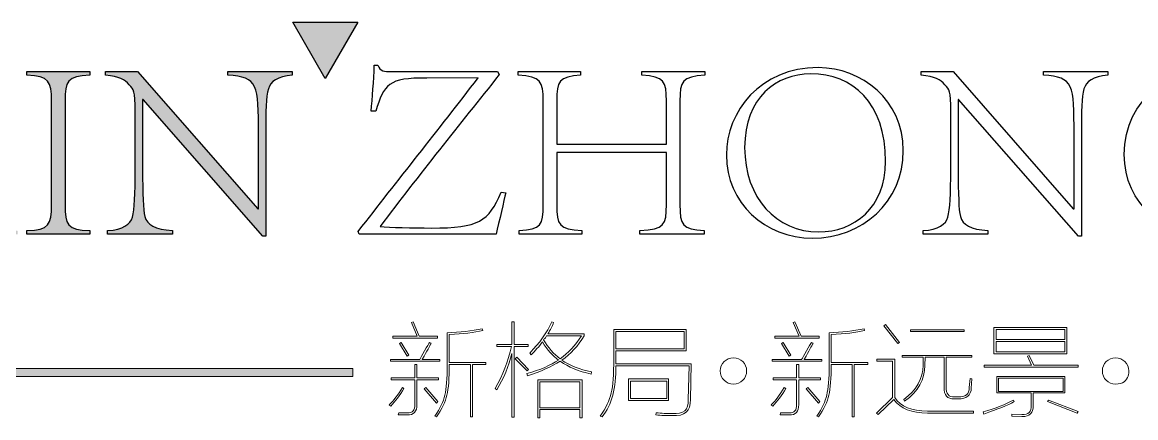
# Model space of a CAD drawing. Extents: x -191212 to 1245715665, y -234495 to 250873.
# Drawn here: x 208581 to 210097, y 150714 to 151253 of the extents above; entities that cross this region are included whole.
import ezdxf

# ---------------------------------------------------------------- set-up
doc = ezdxf.new("R2010")
doc.units = 0
doc.header["$LTSCALE"] = 500
doc.layers.get('0').update_dxf_attribs({"linetype": 'CONTINUOUS'})

# ---------------------------------------------------------------- blocks, each defined once
blk = doc.blocks.new('vdab')
for points in [[(575790.4, -398826.3), (575702, -398979.7), (575613.4, -398826.3)], [(574192.6, -399769.4), (575777.4, -399769.4), (575777.4, -399790.9), (574192.6, -399790.9)]]:
    blk.add_hatch(color=256).paths.add_polyline_path(points)
h = blk.add_hatch(color=256)
edge = h.paths.add_edge_path()
edge.add_spline(control_points=[(575109.6, -399403.6), (575109.6, -399403.6), (575109.6, -399393.7), (575109.6, -399393.7)], knot_values=[25, 25, 25, 25, 26, 26, 26, 26], degree=3, periodic=0)
edge.add_spline(control_points=[(575109.6, -399393.7), (575151.4, -399390.9), (575171.2, -399376.7), (575176.9, -399356.9)], knot_values=[0, 0, 0, 0, 1, 1, 1, 1], degree=3, periodic=0)
edge.add_spline(control_points=[(575176.9, -399356.9), (575182.5, -399335.7), (575184.7, -399296.7), (575184.7, -399225.3)], knot_values=[1, 1, 1, 1, 2, 2, 2, 2], degree=3, periodic=0)
edge.add_spline(control_points=[(575184.7, -399225.3), (575184.7, -399225.3), (575184.7, -399071.6), (575184.7, -399071.6)], knot_values=[2, 2, 2, 2, 3, 3, 3, 3], degree=3, periodic=0)
edge.add_spline(control_points=[(575184.7, -399071.6), (575184.7, -399008.6), (575181.1, -399012.2), (575168.4, -398996.6)], knot_values=[3, 3, 3, 3, 4, 4, 4, 4], degree=3, periodic=0)
edge.add_spline(control_points=[(575168.4, -398996.6), (575156.4, -398982.4), (575141.5, -398974.7), (575104, -398970.4)], knot_values=[4, 4, 4, 4, 5, 5, 5, 5], degree=3, periodic=0)
edge.add_spline(control_points=[(575104, -398970.4), (575104, -398970.4), (575104, -398960.5), (575104, -398960.5)], knot_values=[5, 5, 5, 5, 6, 6, 6, 6], degree=3, periodic=0)
edge.add_spline(control_points=[(575104, -398960.5), (575104, -398960.5), (575191, -398960.5), (575191, -398960.5)], knot_values=[6, 6, 6, 6, 7, 7, 7, 7], degree=3, periodic=0)
edge.add_spline(control_points=[(575191, -398960.5), (575191, -398960.5), (575518.1, -399334.3), (575518.1, -399334.3)], knot_values=[7, 7, 7, 7, 8, 8, 8, 8], degree=3, periodic=0)
edge.add_spline(control_points=[(575518.1, -399334.3), (575518.1, -399334.3), (575520.2, -399334.3), (575520.2, -399334.3)], knot_values=[8, 8, 8, 8, 9, 9, 9, 9], degree=3, periodic=0)
edge.add_spline(control_points=[(575520.2, -399334.3), (575520.2, -399334.3), (575520.2, -399132.5), (575520.2, -399132.5)], knot_values=[9, 9, 9, 9, 10, 10, 10, 10], degree=3, periodic=0)
edge.add_spline(control_points=[(575520.2, -399132.5), (575520.2, -398994.5), (575519.5, -398976.1), (575436.7, -398970.4)], knot_values=[10, 10, 10, 10, 11, 11, 11, 11], degree=3, periodic=0)
edge.add_spline(control_points=[(575436.7, -398970.4), (575436.7, -398970.4), (575436.7, -398960.5), (575436.7, -398960.5)], knot_values=[11, 11, 11, 11, 12, 12, 12, 12], degree=3, periodic=0)
edge.add_spline(control_points=[(575436.7, -398960.5), (575436.7, -398960.5), (575612.2, -398960.5), (575612.2, -398960.5)], knot_values=[12, 12, 12, 12, 13, 13, 13, 13], degree=3, periodic=0)
edge.add_spline(control_points=[(575612.2, -398960.5), (575612.2, -398960.5), (575612.2, -398970.4), (575612.2, -398970.4)], knot_values=[13, 13, 13, 13, 14, 14, 14, 14], degree=3, periodic=0)
edge.add_spline(control_points=[(575612.2, -398970.4), (575571.2, -398974), (575553.5, -398987.4), (575547.1, -399007.9)], knot_values=[14, 14, 14, 14, 15, 15, 15, 15], degree=3, periodic=0)
edge.add_spline(control_points=[(575547.1, -399007.9), (575540.7, -399029.9), (575540, -399066), (575540, -399132.5)], knot_values=[15, 15, 15, 15, 16, 16, 16, 16], degree=3, periodic=0)
edge.add_spline(control_points=[(575540, -399132.5), (575540, -399132.5), (575540, -399408.6), (575540, -399408.6)], knot_values=[16, 16, 16, 16, 17, 17, 17, 17], degree=3, periodic=0)
edge.add_spline(control_points=[(575540, -399408.6), (575540, -399408.6), (575532.2, -399408.6), (575532.2, -399408.6)], knot_values=[17, 17, 17, 17, 18, 18, 18, 18], degree=3, periodic=0)
edge.add_spline(control_points=[(575532.2, -399408.6), (575532.2, -399408.6), (575205.9, -399036.9), (575205.9, -399036.9)], knot_values=[18, 18, 18, 18, 19, 19, 19, 19], degree=3, periodic=0)
edge.add_spline(control_points=[(575205.9, -399036.9), (575205.9, -399036.9), (575204.5, -399036.9), (575204.5, -399036.9)], knot_values=[19, 19, 19, 19, 20, 20, 20, 20], degree=3, periodic=0)
edge.add_spline(control_points=[(575204.5, -399036.9), (575204.5, -399036.9), (575204.5, -399225.3), (575204.5, -399225.3)], knot_values=[20, 20, 20, 20, 21, 21, 21, 21], degree=3, periodic=0)
edge.add_spline(control_points=[(575204.5, -399225.3), (575205.2, -399296.7), (575205.9, -399335.7), (575210.9, -399355.5)], knot_values=[21, 21, 21, 21, 22, 22, 22, 22], degree=3, periodic=0)
edge.add_spline(control_points=[(575210.9, -399355.5), (575217.2, -399377.5), (575238.4, -399390.2), (575285.9, -399393.7)], knot_values=[22, 22, 22, 22, 23, 23, 23, 23], degree=3, periodic=0)
edge.add_spline(control_points=[(575285.9, -399393.7), (575285.9, -399393.7), (575285.9, -399403.6), (575285.9, -399403.6)], knot_values=[23, 23, 23, 23, 24, 24, 24, 24], degree=3, periodic=0)
edge.add_spline(control_points=[(575285.9, -399403.6), (575285.9, -399403.6), (575109.6, -399403.6), (575109.6, -399403.6)], knot_values=[24, 24, 24, 24, 25, 25, 25, 25], degree=3, periodic=0)
edge = h.paths.add_edge_path()
edge.add_spline(control_points=[(574889.5, -399403.6), (574889.5, -399403.6), (574889.5, -399393.7), (574889.5, -399393.7)], knot_values=[11, 11, 11, 11, 12, 12, 12, 12], degree=3, periodic=0)
edge.add_spline(control_points=[(574889.5, -399393.7), (574951.1, -399390.9), (574956.8, -399378.8), (574956.8, -399322.9)], knot_values=[0, 0, 0, 0, 1, 1, 1, 1], degree=3, periodic=0)
edge.add_spline(control_points=[(574956.8, -399322.9), (574956.8, -399322.9), (574956.8, -399041.2), (574956.8, -399041.2)], knot_values=[1, 1, 1, 1, 2, 2, 2, 2], degree=3, periodic=0)
edge.add_spline(control_points=[(574956.8, -399041.2), (574956.8, -398986), (574951.1, -398974), (574889.5, -398970.4)], knot_values=[2, 2, 2, 2, 3, 3, 3, 3], degree=3, periodic=0)
edge.add_spline(control_points=[(574889.5, -398970.4), (574889.5, -398970.4), (574889.5, -398960.5), (574889.5, -398960.5)], knot_values=[3, 3, 3, 3, 4, 4, 4, 4], degree=3, periodic=0)
edge.add_spline(control_points=[(574889.5, -398960.5), (574889.5, -398960.5), (575060.8, -398960.5), (575060.8, -398960.5)], knot_values=[4, 4, 4, 4, 5, 5, 5, 5], degree=3, periodic=0)
edge.add_spline(control_points=[(575060.8, -398960.5), (575060.8, -398960.5), (575060.8, -398970.4), (575060.8, -398970.4)], knot_values=[5, 5, 5, 5, 6, 6, 6, 6], degree=3, periodic=0)
edge.add_spline(control_points=[(575060.8, -398970.4), (574999.9, -398974), (574993.6, -398986), (574993.6, -399041.2)], knot_values=[6, 6, 6, 6, 7, 7, 7, 7], degree=3, periodic=0)
edge.add_spline(control_points=[(574993.6, -399041.2), (574993.6, -399041.2), (574993.6, -399322.9), (574993.6, -399322.9)], knot_values=[7, 7, 7, 7, 8, 8, 8, 8], degree=3, periodic=0)
edge.add_spline(control_points=[(574993.6, -399322.9), (574993.6, -399378.8), (574999.9, -399390.9), (575060.8, -399393.7)], knot_values=[8, 8, 8, 8, 9, 9, 9, 9], degree=3, periodic=0)
edge.add_spline(control_points=[(575060.8, -399393.7), (575060.8, -399393.7), (575060.8, -399403.6), (575060.8, -399403.6)], knot_values=[9, 9, 9, 9, 10, 10, 10, 10], degree=3, periodic=0)
edge.add_spline(control_points=[(575060.8, -399403.6), (575060.8, -399403.6), (574889.5, -399403.6), (574889.5, -399403.6)], knot_values=[10, 10, 10, 10, 11, 11, 11, 11], degree=3, periodic=0)
edge = h.paths.add_edge_path()
edge.add_spline(control_points=[(574423.1, -398970.4), (574423.1, -398970.4), (574423.1, -398960.5), (574423.1, -398960.5)], knot_values=[30, 30, 30, 30, 31, 31, 31, 31], degree=3, periodic=0)
edge.add_spline(control_points=[(574423.1, -398960.5), (574423.1, -398960.5), (574580.3, -398960.5), (574580.3, -398960.5)], knot_values=[0, 0, 0, 0, 1, 1, 1, 1], degree=3, periodic=0)
edge.add_spline(control_points=[(574580.3, -398960.5), (574580.3, -398960.5), (574580.3, -398970.4), (574580.3, -398970.4)], knot_values=[1, 1, 1, 1, 2, 2, 2, 2], degree=3, periodic=0)
edge.add_spline(control_points=[(574580.3, -398970.4), (574544.9, -398974), (574531.4, -398977.5), (574531.4, -398987.4), (574531.4, -398992.4), (574535, -398999.4), (574541.4, -399008.6)], knot_values=[2, 2, 2, 2, 3, 3, 3, 4, 4, 4, 4], degree=3, periodic=0)
edge.add_spline(control_points=[(574541.4, -399008.6), (574566.1, -399049), (574599.4, -399093.6), (574634.1, -399141)], knot_values=[4, 4, 4, 4, 5, 5, 5, 5], degree=3, periodic=0)
edge.add_spline(control_points=[(574634.1, -399141), (574675.8, -399082.3), (574722.6, -399015), (574722.6, -398993.8), (574722.6, -398980.3), (574708.4, -398974.7), (574673.7, -398970.4)], knot_values=[5, 5, 5, 5, 6, 6, 6, 7, 7, 7, 7], degree=3, periodic=0)
edge.add_spline(control_points=[(574673.7, -398970.4), (574673.7, -398970.4), (574673.7, -398960.5), (574673.7, -398960.5)], knot_values=[7, 7, 7, 7, 8, 8, 8, 8], degree=3, periodic=0)
edge.add_spline(control_points=[(574673.7, -398960.5), (574673.7, -398960.5), (574835.1, -398960.5), (574835.1, -398960.5)], knot_values=[8, 8, 8, 8, 9, 9, 9, 9], degree=3, periodic=0)
edge.add_spline(control_points=[(574835.1, -398960.5), (574835.1, -398960.5), (574835.1, -398970.4), (574835.1, -398970.4)], knot_values=[9, 9, 9, 9, 10, 10, 10, 10], degree=3, periodic=0)
edge.add_spline(control_points=[(574835.1, -398970.4), (574780.6, -398976.8), (574769.3, -398990.9), (574736.7, -399030.6)], knot_values=[10, 10, 10, 10, 11, 11, 11, 11], degree=3, periodic=0)
edge.add_spline(control_points=[(574736.7, -399030.6), (574726.8, -399043.3), (574703.5, -399073.7), (574643.3, -399156.6)], knot_values=[11, 11, 11, 11, 12, 12, 12, 12], degree=3, periodic=0)
edge.add_spline(control_points=[(574643.3, -399156.6), (574686.5, -399218.2), (574732.5, -399282.6), (574762.9, -399324.3)], knot_values=[12, 12, 12, 12, 13, 13, 13, 13], degree=3, periodic=0)
edge.add_spline(control_points=[(574762.9, -399324.3), (574794.8, -399369.7), (574814.6, -399389.5), (574864.8, -399394.4)], knot_values=[13, 13, 13, 13, 14, 14, 14, 14], degree=3, periodic=0)
edge.add_spline(control_points=[(574864.8, -399394.4), (574864.8, -399394.4), (574864.8, -399403.6), (574864.8, -399403.6)], knot_values=[14, 14, 14, 14, 15, 15, 15, 15], degree=3, periodic=0)
edge.add_spline(control_points=[(574864.8, -399403.6), (574864.8, -399403.6), (574701.3, -399403.6), (574701.3, -399403.6)], knot_values=[15, 15, 15, 15, 16, 16, 16, 16], degree=3, periodic=0)
edge.add_spline(control_points=[(574701.3, -399403.6), (574701.3, -399403.6), (574701.3, -399394.4), (574701.3, -399394.4)], knot_values=[16, 16, 16, 16, 17, 17, 17, 17], degree=3, periodic=0)
edge.add_spline(control_points=[(574701.3, -399394.4), (574729.6, -399390.9), (574745.2, -399385.9), (574745.2, -399373.2), (574745.2, -399368.2), (574743.1, -399363.3), (574739.6, -399356.2)], knot_values=[17, 17, 17, 17, 18, 18, 18, 19, 19, 19, 19], degree=3, periodic=0)
edge.add_spline(control_points=[(574739.6, -399356.2), (574719.7, -399325.1), (574665.9, -399249.3), (574624.9, -399194.1)], knot_values=[19, 19, 19, 19, 20, 20, 20, 20], degree=3, periodic=0)
edge.add_spline(control_points=[(574624.9, -399194.1), (574581.7, -399258.5), (574552, -399309.5), (574526.5, -399352.7)], knot_values=[20, 20, 20, 20, 21, 21, 21, 21], degree=3, periodic=0)
edge.add_spline(control_points=[(574526.5, -399352.7), (574522.2, -399361.1), (574519.4, -399367.5), (574519.4, -399372.5), (574519.4, -399385.2), (574532.9, -399390.9), (574566.1, -399393.7)], knot_values=[21, 21, 21, 21, 22, 22, 22, 23, 23, 23, 23], degree=3, periodic=0)
edge.add_spline(control_points=[(574566.1, -399393.7), (574566.1, -399393.7), (574566.1, -399403.6), (574566.1, -399403.6)], knot_values=[23, 23, 23, 23, 24, 24, 24, 24], degree=3, periodic=0)
edge.add_spline(control_points=[(574566.1, -399403.6), (574566.1, -399403.6), (574409, -399403.6), (574409, -399403.6)], knot_values=[24, 24, 24, 24, 25, 25, 25, 25], degree=3, periodic=0)
edge.add_spline(control_points=[(574409, -399403.6), (574409, -399403.6), (574409, -399393.7), (574409, -399393.7)], knot_values=[25, 25, 25, 25, 26, 26, 26, 26], degree=3, periodic=0)
edge.add_spline(control_points=[(574409, -399393.7), (574450.8, -399388.8), (574469.2, -399374.6), (574490.4, -399351.2)], knot_values=[26, 26, 26, 26, 27, 27, 27, 27], degree=3, periodic=0)
edge.add_spline(control_points=[(574490.4, -399351.2), (574497.5, -399345.6), (574528.6, -399303.1), (574614.3, -399177.8)], knot_values=[27, 27, 27, 27, 28, 28, 28, 28], degree=3, periodic=0)
edge.add_spline(control_points=[(574614.3, -399177.8), (574573.9, -399118.4), (574535, -399061), (574518, -399039.8)], knot_values=[28, 28, 28, 28, 29, 29, 29, 29], degree=3, periodic=0)
edge.add_spline(control_points=[(574518, -399039.8), (574482.6, -398988.8), (574477.6, -398976.8), (574423.1, -398970.4)], knot_values=[29, 29, 29, 29, 30, 30, 30, 30], degree=3, periodic=0)
for p, q in [((575702, -398979.7), (575613.4, -398826.3)), ((575613.4, -398826.3), (575790.4, -398826.3)), ((575790.4, -398826.3), (575702, -398979.7))]:
    blk.add_line(p, q)
at = {"lineweight": 9}
for p, q in [((575936.5, -399644), (575941, -399641.8)), ((575952.2, -399681.1), (575936.5, -399644)), ((575941, -399641.8), (575957.9, -399681.1)), ((576679, -399668.7), (576492.8, -399668.7)), ((576492.8, -399668.7), (576492.8, -399715.8)), ((576679, -399715.8), (576679, -399668.7)), ((576976.1, -399644), (576980.6, -399641.8)), ((576991.8, -399681.1), (576976.1, -399644)), ((576980.6, -399641.8), (576997.4, -399681.1)), ((577222.9, -399653), (577227.4, -399649.7)), ((577261, -399701.2), (577222.9, -399653)), ((577227.4, -399649.7), (577265.5, -399697.9)), ((577294.7, -399664.2), (577441.6, -399664.2)), ((577294.7, -399668.7), (577294.7, -399664.2)), ((577441.6, -399668.7), (577294.7, -399668.7)), ((577441.6, -399664.2), (577441.6, -399668.7)), ((577522.3, -399657.5), (577720.8, -399657.5)), ((577522.3, -399729.3), (577522.3, -399657.5)), ((577715.2, -399663.1), (577527.9, -399663.1)), ((577527.9, -399663.1), (577527.9, -399690)), ((577715.2, -399690), (577715.2, -399663.1)), ((577720.8, -399657.5), (577720.8, -399729.3)), ((575886.1, -399686.7), (575886.1, -399681.1)), ((575886.1, -399681.1), (575952.2, -399681.1)), ((576007.2, -399686.7), (575886.1, -399686.7)), ((575904, -399701.2), (575908.5, -399697.9)), ((575908.5, -399697.9), (575929.8, -399732.7)), ((575957.9, -399681.1), (576007.2, -399681.1)), ((576007.2, -399681.1), (576007.2, -399686.7)), ((576925.7, -399686.7), (576925.7, -399681.1)), ((576925.7, -399681.1), (576991.8, -399681.1)), ((577046.8, -399686.7), (576925.7, -399686.7)), ((576943.6, -399701.2), (576948.1, -399697.9)), ((576948.1, -399697.9), (576969.4, -399732.7)), ((576997.4, -399681.1), (577046.8, -399681.1)), ((577046.8, -399681.1), (577046.8, -399686.7)), ((577265.5, -399697.9), (577261, -399701.2)), ((577527.9, -399690), (577715.2, -399690)), ((577715.2, -399695.7), (577527.9, -399695.7)), ((577527.9, -399695.7), (577527.9, -399723.7)), ((577715.2, -399723.7), (577715.2, -399695.7)), ((575925.3, -399736), (575904, -399701.2)), ((576492.8, -399715.8), (576679, -399715.8)), ((576964.9, -399736), (576943.6, -399701.2)), ((577720.8, -399729.3), (577522.3, -399729.3)), ((577527.9, -399723.7), (577715.2, -399723.7)), ((575929.8, -399732.7), (575925.3, -399736)), ((576219.2, -399742.7), (576223.6, -399738.3)), ((576251.7, -399775.3), (576219.2, -399742.7)), ((576223.6, -399738.3), (576255.1, -399771.9)), ((576969.4, -399732.7), (576964.9, -399736)), ((577495.4, -399765.2), (577495.4, -399759.6)), ((577495.4, -399759.6), (577624.4, -399759.6)), ((577613.2, -399736), (577617.7, -399733.8)), ((577624.4, -399759.6), (577613.2, -399736)), ((577617.7, -399733.8), (577631.1, -399759.6)), ((577631.1, -399759.6), (577751.1, -399759.6)), ((577751.1, -399759.6), (577751.1, -399765.2)), ((576255.1, -399771.9), (576251.7, -399775.3)), ((577751.1, -399765.2), (577495.4, -399765.2)), ((576280.9, -399800), (576400.9, -399800)), ((576280.9, -399903.1), (576280.9, -399800)), ((576286.4, -399805.5), (576286.4, -399876.2)), ((576395.2, -399805.5), (576286.4, -399805.5)), ((576395.2, -399876.2), (576395.2, -399805.5)), ((576400.9, -399800), (576400.9, -399903.1)), ((576527.6, -399797.7), (576636.4, -399797.7)), ((576527.6, -399856), (576527.6, -399797.7)), ((576631.9, -399803.3), (576533.2, -399803.3)), ((576533.2, -399803.3), (576533.2, -399850.4)), ((576631.9, -399850.4), (576631.9, -399803.3)), ((576636.4, -399797.7), (576636.4, -399856)), ((577710.8, -399795.5), (577534.7, -399795.5)), ((577534.7, -399795.5), (577534.7, -399831.4)), ((577710.8, -399831.4), (577710.8, -399795.5)), ((575971.3, -399824.6), (575975.8, -399821.3)), ((576004.9, -399863.9), (575971.3, -399824.6)), ((575975.8, -399821.3), (576008.3, -399859.4)), ((576533.2, -399850.4), (576631.9, -399850.4)), ((577010.9, -399824.6), (577015.4, -399821.3)), ((577044.5, -399863.9), (577010.9, -399824.6)), ((577015.4, -399821.3), (577047.9, -399859.4)), ((577534.7, -399831.4), (577710.8, -399831.4)), ((576008.3, -399859.4), (576004.9, -399863.9)), ((576286.4, -399876.2), (576395.2, -399876.2)), ((576395.2, -399880.7), (576286.4, -399880.7)), ((576286.4, -399880.7), (576286.4, -399903.1)), ((576395.2, -399903.1), (576395.2, -399880.7)), ((576636.4, -399856), (576527.6, -399856)), ((577047.9, -399859.4), (577044.5, -399863.9)), ((577668.1, -399859.4), (577670.4, -399854.9)), ((577748.9, -399890.8), (577668.1, -399859.4)), ((577670.4, -399854.9), (577751.1, -399886.3)), ((576286.4, -399903.1), (576280.9, -399903.1)), ((576400.9, -399903.1), (576395.2, -399903.1)), ((577751.1, -399886.3), (577748.9, -399890.8))]:
    blk.add_line(p, q, dxfattribs=at)
at = {"lineweight": 0}
for p, q in [((574192.6, -399769.4), (575777.4, -399769.4)), ((575777.4, -399769.4), (575777.4, -399790.9)), ((575777.4, -399790.9), (574192.6, -399790.9))]:
    blk.add_line(p, q, dxfattribs=at)
for points in [[(574889.5, -398970.4), (574889.5, -398970.4), (574889.5, -398960.5), (574889.5, -398960.5)], [(574889.5, -398960.5), (574889.5, -398960.5), (575060.8, -398960.5), (575060.8, -398960.5)], [(574956.8, -399041.2), (574956.8, -398986), (574951.1, -398974), (574889.5, -398970.4)], [(575060.8, -398970.4), (574999.9, -398974), (574993.6, -398986), (574993.6, -399041.2)], [(575060.8, -398960.5), (575060.8, -398960.5), (575060.8, -398970.4), (575060.8, -398970.4)], [(575104, -398970.4), (575104, -398970.4), (575104, -398960.5), (575104, -398960.5)], [(575104, -398960.5), (575104, -398960.5), (575191, -398960.5), (575191, -398960.5)], [(575168.4, -398996.6), (575156.4, -398982.4), (575141.5, -398974.7), (575104, -398970.4)], [(575191, -398960.5), (575191, -398960.5), (575518.1, -399334.3), (575518.1, -399334.3)], [(575436.7, -398970.4), (575436.7, -398970.4), (575436.7, -398960.5), (575436.7, -398960.5)], [(575436.7, -398960.5), (575436.7, -398960.5), (575612.2, -398960.5), (575612.2, -398960.5)], [(575520.2, -399132.5), (575520.2, -398994.5), (575519.5, -398976.1), (575436.7, -398970.4)], [(575612.2, -398970.4), (575571.2, -398974), (575553.5, -398987.4), (575547.1, -399007.9)], [(575612.2, -398960.5), (575612.2, -398960.5), (575612.2, -398970.4), (575612.2, -398970.4)], [(575826.6, -399068.8), (575830.1, -399032.7), (575834.3, -398985.3), (575835.1, -398943.5)], [(575835.1, -398943.5), (575835.1, -398943.5), (575845, -398943.5), (575845, -398943.5)], [(575845, -398943.5), (575848.5, -398951.3), (575852.1, -398955.6), (575858.4, -398958.4)], [(576175.5, -398969), (576067.2, -399104.9), (575957.5, -399241.5), (575851.3, -399382.4)], [(575858.4, -398958.4), (575864.1, -398960.5), (575871.9, -398960.5), (575882.5, -398960.5)], [(575882.5, -398960.5), (575882.5, -398960.5), (576170.6, -398960.5), (576170.6, -398960.5)], [(576170.6, -398960.5), (576170.6, -398960.5), (576175.5, -398969), (576175.5, -398969)], [(576227.2, -398970.4), (576227.2, -398970.4), (576227.2, -398960.5), (576227.2, -398960.5)], [(576227.2, -398960.5), (576227.2, -398960.5), (576397, -398960.5), (576397, -398960.5)], [(576295.1, -399041.2), (576295.1, -398986), (576289.4, -398975.4), (576227.2, -398970.4)], [(576397, -398970.4), (576338.3, -398975.4), (576331.9, -398986), (576331.9, -399041.2)], [(576397, -398960.5), (576397, -398960.5), (576397, -398970.4), (576397, -398970.4)], [(576564.1, -398970.4), (576564.1, -398970.4), (576564.1, -398960.5), (576564.1, -398960.5)], [(576564.1, -398960.5), (576564.1, -398960.5), (576735.4, -398960.5), (576735.4, -398960.5)], [(576630.6, -399041.2), (576630.6, -398986), (576625, -398975.4), (576564.1, -398970.4)], [(576735.4, -398970.4), (576673.1, -398975.4), (576667.4, -398986), (576667.4, -399041.2)], [(576735.4, -398960.5), (576735.4, -398960.5), (576735.4, -398970.4), (576735.4, -398970.4)], [(577023.4, -398966.9), (576929.3, -398967.6), (576843.6, -399030.6), (576843.6, -399167.2)], [(577324.1, -398970.4), (577324.1, -398970.4), (577324.1, -398960.5), (577324.1, -398960.5)], [(577324.1, -398960.5), (577324.1, -398960.5), (577411.2, -398960.5), (577411.2, -398960.5)], [(577388.5, -398996.6), (577376.5, -398982.4), (577361.7, -398974.7), (577324.1, -398970.4)], [(577411.2, -398960.5), (577411.2, -398960.5), (577738.2, -399334.3), (577738.2, -399334.3)], [(577656.8, -398970.4), (577656.8, -398970.4), (577656.8, -398960.5), (577656.8, -398960.5)], [(577656.8, -398960.5), (577656.8, -398960.5), (577832.4, -398960.5), (577832.4, -398960.5)], [(577740.3, -399132.5), (577740.3, -398994.5), (577739.7, -398976.1), (577656.8, -398970.4)], [(577832.4, -398970.4), (577791.3, -398974), (577773.6, -398987.4), (577767.3, -399007.9)], [(577832.4, -398960.5), (577832.4, -398960.5), (577832.4, -398970.4), (577832.4, -398970.4)], [(575184.7, -399071.6), (575184.7, -399008.6), (575181.1, -399012.2), (575168.4, -398996.6)], [(575791.9, -399395.9), (575898.8, -399257.1), (576009.2, -399120.5), (576118.2, -398977.5)], [(575978.8, -398978.2), (575872.6, -398977.5), (575862.7, -398995.2), (575839.3, -399068.8)], [(576118.2, -398977.5), (576118.2, -398977.5), (575978.8, -398978.2), (575978.8, -398978.2)], [(577404.8, -399071.6), (577404.8, -399008.6), (577401.3, -399012.2), (577388.5, -398996.6)], [(575547.1, -399007.9), (575540.7, -399029.9), (575540, -399066), (575540, -399132.5)], [(577767.3, -399007.9), (577760.9, -399029.9), (577760.2, -399066), (577760.2, -399132.5)], [(574956.8, -399322.9), (574956.8, -399322.9), (574956.8, -399041.2), (574956.8, -399041.2)], [(574993.6, -399041.2), (574993.6, -399041.2), (574993.6, -399322.9), (574993.6, -399322.9)], [(575205.9, -399036.9), (575205.9, -399036.9), (575204.5, -399036.9), (575204.5, -399036.9)], [(575204.5, -399036.9), (575204.5, -399036.9), (575204.5, -399225.3), (575204.5, -399225.3)], [(575532.2, -399408.6), (575532.2, -399408.6), (575205.9, -399036.9), (575205.9, -399036.9)], [(576295.1, -399322.9), (576295.1, -399322.9), (576295.1, -399041.2), (576295.1, -399041.2)], [(576331.9, -399041.2), (576331.9, -399041.2), (576331.9, -399158.7), (576331.9, -399158.7)], [(576630.6, -399158.7), (576630.6, -399158.7), (576630.6, -399041.2), (576630.6, -399041.2)], [(576667.4, -399041.2), (576667.4, -399041.2), (576667.4, -399322.9), (576667.4, -399322.9)], [(577426, -399036.9), (577426, -399036.9), (577424.6, -399036.9), (577424.6, -399036.9)], [(577424.6, -399036.9), (577424.6, -399036.9), (577424.6, -399225.3), (577424.6, -399225.3)], [(577752.4, -399408.6), (577752.4, -399408.6), (577426, -399036.9), (577426, -399036.9)], [(575184.7, -399225.3), (575184.7, -399225.3), (575184.7, -399071.6), (575184.7, -399071.6)], [(575839.3, -399068.8), (575839.3, -399068.8), (575826.6, -399068.8), (575826.6, -399068.8)], [(577404.8, -399225.3), (577404.8, -399225.3), (577404.8, -399071.6), (577404.8, -399071.6)], [(575520.2, -399334.3), (575520.2, -399334.3), (575520.2, -399132.5), (575520.2, -399132.5)], [(575540, -399132.5), (575540, -399132.5), (575540, -399408.6), (575540, -399408.6)], [(577740.3, -399334.3), (577740.3, -399334.3), (577740.3, -399132.5), (577740.3, -399132.5)], [(577760.2, -399132.5), (577760.2, -399132.5), (577760.2, -399408.6), (577760.2, -399408.6)], [(576331.9, -399158.7), (576331.9, -399158.7), (576630.6, -399158.7), (576630.6, -399158.7)], [(576630.6, -399180.6), (576630.6, -399180.6), (576331.9, -399180.6), (576331.9, -399180.6)], [(576331.9, -399180.6), (576331.9, -399180.6), (576331.9, -399322.9), (576331.9, -399322.9)], [(576630.6, -399322.9), (576630.6, -399322.9), (576630.6, -399180.6), (576630.6, -399180.6)], [(575176.9, -399356.9), (575182.5, -399335.7), (575184.7, -399296.7), (575184.7, -399225.3)], [(575204.5, -399225.3), (575205.2, -399296.7), (575205.9, -399335.7), (575210.9, -399355.5)], [(577397, -399356.9), (577402.7, -399335.7), (577404.8, -399296.7), (577404.8, -399225.3)], [(577424.6, -399225.3), (577425.4, -399296.7), (577426, -399335.7), (577431, -399355.5)], [(576193.2, -399291.1), (576188.3, -399309.5), (576175.5, -399369.7), (576167, -399403.6)], [(576181.2, -399289), (576181.2, -399289), (576193.2, -399291.1), (576193.2, -399291.1)], [(574889.5, -399393.7), (574951.1, -399390.9), (574956.8, -399378.8), (574956.8, -399322.9)], [(574993.6, -399322.9), (574993.6, -399378.8), (574999.9, -399390.9), (575060.8, -399393.7)], [(575518.1, -399334.3), (575518.1, -399334.3), (575520.2, -399334.3), (575520.2, -399334.3)], [(576230, -399393.7), (576289.4, -399389.5), (576295.1, -399378.8), (576295.1, -399322.9)], [(576331.9, -399322.9), (576331.9, -399378.8), (576338.3, -399389.5), (576400.6, -399393.7)], [(576558.4, -399393.7), (576625, -399389.5), (576630.6, -399378.8), (576630.6, -399322.9)], [(576667.4, -399322.9), (576667.4, -399378.8), (576673.1, -399389.5), (576733.3, -399393.7)], [(577738.2, -399334.3), (577738.2, -399334.3), (577740.3, -399334.3), (577740.3, -399334.3)], [(575109.6, -399393.7), (575151.4, -399390.9), (575171.2, -399376.7), (575176.9, -399356.9)], [(575210.9, -399355.5), (575217.2, -399377.5), (575238.4, -399390.2), (575285.9, -399393.7)], [(577329.8, -399393.7), (577371.5, -399390.9), (577391.4, -399376.7), (577397, -399356.9)], [(577431, -399355.5), (577437.4, -399377.5), (577458.6, -399390.2), (577506, -399393.7)], [(574889.5, -399403.6), (574889.5, -399403.6), (574889.5, -399393.7), (574889.5, -399393.7)], [(575060.8, -399393.7), (575060.8, -399393.7), (575060.8, -399403.6), (575060.8, -399403.6)], [(575109.6, -399403.6), (575109.6, -399403.6), (575109.6, -399393.7), (575109.6, -399393.7)], [(575285.9, -399393.7), (575285.9, -399393.7), (575285.9, -399403.6), (575285.9, -399403.6)], [(575794.7, -399403.6), (575794.7, -399403.6), (575791.9, -399395.9), (575791.9, -399395.9)], [(576230, -399403.6), (576230, -399403.6), (576230, -399393.7), (576230, -399393.7)], [(576400.6, -399393.7), (576400.6, -399393.7), (576400.6, -399403.6), (576400.6, -399403.6)], [(576558.4, -399403.6), (576558.4, -399403.6), (576558.4, -399393.7), (576558.4, -399393.7)], [(576733.3, -399393.7), (576733.3, -399393.7), (576733.3, -399403.6), (576733.3, -399403.6)], [(577329.8, -399403.6), (577329.8, -399403.6), (577329.8, -399393.7), (577329.8, -399393.7)], [(577506, -399393.7), (577506, -399393.7), (577506, -399403.6), (577506, -399403.6)], [(575060.8, -399403.6), (575060.8, -399403.6), (574889.5, -399403.6), (574889.5, -399403.6)], [(575285.9, -399403.6), (575285.9, -399403.6), (575109.6, -399403.6), (575109.6, -399403.6)], [(575540, -399408.6), (575540, -399408.6), (575532.2, -399408.6), (575532.2, -399408.6)], [(576167, -399403.6), (576167, -399403.6), (575794.7, -399403.6), (575794.7, -399403.6)], [(576400.6, -399403.6), (576400.6, -399403.6), (576230, -399403.6), (576230, -399403.6)], [(576733.3, -399403.6), (576733.3, -399403.6), (576558.4, -399403.6), (576558.4, -399403.6)], [(577506, -399403.6), (577506, -399403.6), (577329.8, -399403.6), (577329.8, -399403.6)], [(577760.2, -399408.6), (577760.2, -399408.6), (577752.4, -399408.6), (577752.4, -399408.6)]]:
    blk.add_open_spline(points, degree=3)
for points, knots in [([(577275.4, -399175.7), (577275.4, -399316.6), (577162.8, -399414.3), (577028.3, -399414.3), (576898.8, -399414.3), (576794, -399318.7), (576794, -399187.7), (576794, -399068.8), (576886.1, -398949.9), (577043.9, -398949.9), (577162.2, -398949.9), (577275.4, -399038.4), (577275.4, -399175.7)], [0, 0, 0, 0, 1, 1, 1, 2, 2, 2, 3, 3, 3, 4, 4, 4, 4]), ([(576843.6, -399167.2), (576843.6, -399305.3), (576930.7, -399397.2), (577045.3, -399397.2), (577140.9, -399397.2), (577227.3, -399331.4), (577227.3, -399205.4), (577227.3, -399044.7), (577137.4, -398966.9), (577023.4, -398966.9)], [0, 0, 0, 0, 1, 1, 1, 2, 2, 2, 3, 3, 3, 3]), ([(578304.4, -399385.2), (578258.4, -399396.5), (578198.2, -399414.3), (578140.2, -399414.3), (577985.9, -399414.3), (577876.9, -399320.8), (577876.9, -399186.3), (577876.9, -399031.3), (578007.8, -398949.9), (578147.3, -398949.9), (578207.5, -398949.9), (578261.2, -398961.9), (578285.3, -398969)], [3, 3, 3, 3, 4, 4, 4, 5, 5, 5, 6, 6, 6, 7, 7, 7, 7]), ([(575851.3, -399382.4), (575876.8, -399385.2), (575940.5, -399386.6), (575990.8, -399386.6), (576121.7, -399386.6), (576145.8, -399368.9), (576181.2, -399289)], [5, 5, 5, 5, 6, 6, 6, 7, 7, 7, 7])]:
    blk.add_open_spline(points, degree=3, knots=knots)
at = {"lineweight": 9}
for points in [[(576034.1, -399672.1), (576068.5, -399670.6), (576100.3, -399666.9), (576129.5, -399660.9)], [(576130.6, -399665.4), (576107.4, -399671.4), (576077.1, -399675.1), (576039.7, -399676.6)], [(576129.5, -399660.9), (576129.5, -399660.9), (576130.6, -399665.4), (576130.6, -399665.4)], [(576210.2, -399703.5), (576210.2, -399703.5), (576210.2, -399641.8), (576210.2, -399641.8)], [(576210.2, -399641.8), (576210.2, -399641.8), (576215.8, -399641.8), (576215.8, -399641.8)], [(576215.8, -399641.8), (576215.8, -399641.8), (576215.8, -399703.5), (576215.8, -399703.5)], [(576258.4, -399727.1), (576285.3, -399700.1), (576305.5, -399671.7), (576319, -399641.8)], [(576323.5, -399644), (576319.7, -399654.5), (576314.5, -399664.6), (576307.8, -399674.4)], [(576319, -399641.8), (576319, -399641.8), (576323.5, -399644), (576323.5, -399644)], [(576487.2, -399663.1), (576487.2, -399663.1), (576684.6, -399663.1), (576684.6, -399663.1)], [(576487.2, -399741.6), (576487.2, -399741.6), (576487.2, -399663.1), (576487.2, -399663.1)], [(576684.6, -399663.1), (576684.6, -399663.1), (576684.6, -399721.4), (576684.6, -399721.4)], [(577073.7, -399672.1), (577108.1, -399670.6), (577139.9, -399666.9), (577169, -399660.9)], [(577170.1, -399665.4), (577147, -399671.4), (577116.7, -399675.1), (577079.3, -399676.6)], [(577169, -399660.9), (577169, -399660.9), (577170.1, -399665.4), (577170.1, -399665.4)], [(575972.4, -399721.4), (575979.1, -399709.5), (575983.7, -399701.6), (575985.9, -399697.9)], [(575985.9, -399697.9), (575985.9, -399697.9), (575990.4, -399700.1), (575990.4, -399700.1)], [(576034.1, -399758.5), (576034.1, -399758.5), (576034.1, -399672.1), (576034.1, -399672.1)], [(576039.7, -399676.6), (576039.7, -399676.6), (576039.7, -399752.8), (576039.7, -399752.8)], [(576293.2, -399696.8), (576283.4, -399709.5), (576273.4, -399721.1), (576262.9, -399731.5)], [(576336.9, -399746.1), (576321.2, -399734.9), (576306.6, -399718.5), (576293.2, -399696.8)], [(576301.1, -399685.6), (576298.8, -399687.8), (576297.3, -399689.7), (576296.5, -399691.2)], [(576296.5, -399691.2), (576308.5, -399712.1), (576323.5, -399729.3), (576341.4, -399742.7)], [(576304.4, -399679.9), (576303.6, -399680.7), (576302.5, -399682.6), (576301.1, -399685.6)], [(576399.7, -399679.9), (576399.7, -399679.9), (576304.4, -399679.9), (576304.4, -399679.9)], [(576307.8, -399674.4), (576307.8, -399674.4), (576406.5, -399674.4), (576406.5, -399674.4)], [(576341.4, -399742.7), (576363.1, -399727.1), (576382.5, -399706.1), (576399.7, -399679.9)], [(576406.5, -399679.9), (576390, -399708.4), (576369.8, -399730.4), (576345.9, -399746.1)], [(576406.5, -399674.4), (576406.5, -399674.4), (576406.5, -399679.9), (576406.5, -399679.9)], [(577012, -399721.4), (577018.7, -399709.5), (577023.2, -399701.6), (577025.5, -399697.9)], [(577025.5, -399697.9), (577025.5, -399697.9), (577030, -399700.1), (577030, -399700.1)], [(577073.7, -399758.5), (577073.7, -399758.5), (577073.7, -399672.1), (577073.7, -399672.1)], [(577079.3, -399676.6), (577079.3, -399676.6), (577079.3, -399752.8), (577079.3, -399752.8)], [(575959, -399745), (575961.2, -399740.5), (575965.7, -399732.7), (575972.4, -399721.4)], [(575990.4, -399700.1), (575986.6, -399707.6), (575978.8, -399721.8), (575966.8, -399742.7)], [(576164.2, -399823.5), (576185.1, -399787.6), (576200.1, -399749.5), (576209.1, -399709.1)], [(576168.7, -399703.5), (576168.7, -399703.5), (576210.2, -399703.5), (576210.2, -399703.5)], [(576168.7, -399709.1), (576168.7, -399709.1), (576168.7, -399703.5), (576168.7, -399703.5)], [(576209.1, -399709.1), (576209.1, -399709.1), (576168.7, -399709.1), (576168.7, -399709.1)], [(576210.2, -399728.2), (576201.2, -399763.3), (576187.4, -399796.2), (576168.7, -399826.8)], [(576210.2, -399902), (576210.2, -399902), (576210.2, -399728.2), (576210.2, -399728.2)], [(576215.8, -399703.5), (576215.8, -399703.5), (576253.9, -399703.5), (576253.9, -399703.5)], [(576253.9, -399709.1), (576253.9, -399709.1), (576215.8, -399709.1), (576215.8, -399709.1)], [(576215.8, -399709.1), (576215.8, -399709.1), (576215.8, -399902), (576215.8, -399902)], [(576253.9, -399703.5), (576253.9, -399703.5), (576253.9, -399709.1), (576253.9, -399709.1)], [(576262.9, -399731.5), (576262.9, -399731.5), (576258.4, -399727.1), (576258.4, -399727.1)], [(576684.6, -399721.4), (576684.6, -399721.4), (576492.8, -399721.4), (576492.8, -399721.4)], [(576492.8, -399721.4), (576492.8, -399721.4), (576492.8, -399741.6), (576492.8, -399741.6)], [(576998.6, -399745), (577000.8, -399740.5), (577005.3, -399732.7), (577012, -399721.4)], [(577030, -399700.1), (577026.2, -399707.6), (577018.4, -399721.8), (577006.4, -399742.7)], [(575879.3, -399745), (575879.3, -399745), (575959, -399745), (575959, -399745)], [(575879.3, -399749.5), (575879.3, -399749.5), (575879.3, -399745), (575879.3, -399745)], [(576013.9, -399749.5), (576013.9, -399749.5), (575879.3, -399749.5), (575879.3, -399749.5)], [(575945.5, -399794.3), (575945.5, -399794.3), (575945.5, -399758.5), (575945.5, -399758.5)], [(575945.5, -399758.5), (575945.5, -399758.5), (575951.1, -399758.5), (575951.1, -399758.5)], [(575951.1, -399758.5), (575951.1, -399758.5), (575951.1, -399794.3), (575951.1, -399794.3)], [(575966.8, -399742.7), (575966.1, -399743.5), (575965.7, -399744.3), (575965.7, -399745)], [(575965.7, -399745), (575965.7, -399745), (576013.9, -399745), (576013.9, -399745)], [(576013.9, -399745), (576013.9, -399745), (576013.9, -399749.5), (576013.9, -399749.5)], [(576027.4, -399841.4), (576031.9, -399824.3), (576034.1, -399796.6), (576034.1, -399758.5)], [(576039.7, -399758.5), (576039.7, -399795.8), (576037.5, -399823.5), (576033, -399841.4)], [(576039.7, -399752.8), (576039.7, -399752.8), (576139.5, -399752.8), (576139.5, -399752.8)], [(576096.9, -399758.5), (576096.9, -399758.5), (576039.7, -399758.5), (576039.7, -399758.5)], [(576096.9, -399900.9), (576096.9, -399900.9), (576096.9, -399758.5), (576096.9, -399758.5)], [(576139.5, -399758.5), (576139.5, -399758.5), (576102.5, -399758.5), (576102.5, -399758.5)], [(576102.5, -399758.5), (576102.5, -399758.5), (576102.5, -399900.9), (576102.5, -399900.9)], [(576139.5, -399752.8), (576139.5, -399752.8), (576139.5, -399758.5), (576139.5, -399758.5)], [(576250.6, -399783.1), (576287.2, -399772.7), (576316, -399760.4), (576336.9, -399746.1)], [(576341.4, -399749.5), (576318.2, -399764.4), (576288.7, -399777.5), (576252.8, -399788.7)], [(576425.5, -399784.3), (576391.9, -399776.8), (576363.9, -399765.2), (576341.4, -399749.5)], [(576345.9, -399746.1), (576367.6, -399761.1), (576394.5, -399771.9), (576426.7, -399778.6)], [(576480.5, -399835.8), (576485, -399817.2), (576487.2, -399785.8), (576487.2, -399741.6)], [(576492.8, -399741.6), (576492.8, -399741.6), (576492.8, -399756.2), (576492.8, -399756.2)], [(576492.8, -399756.2), (576492.8, -399756.2), (576698.1, -399756.2), (576698.1, -399756.2)], [(576698.1, -399756.2), (576698.1, -399756.2), (576695.8, -399853.8), (576695.8, -399853.8)], [(576918.9, -399745), (576918.9, -399745), (576998.6, -399745), (576998.6, -399745)], [(576918.9, -399749.5), (576918.9, -399749.5), (576918.9, -399745), (576918.9, -399745)], [(577053.5, -399749.5), (577053.5, -399749.5), (576918.9, -399749.5), (576918.9, -399749.5)], [(576985.1, -399794.3), (576985.1, -399794.3), (576985.1, -399758.5), (576985.1, -399758.5)], [(576985.1, -399758.5), (576985.1, -399758.5), (576990.7, -399758.5), (576990.7, -399758.5)], [(576990.7, -399758.5), (576990.7, -399758.5), (576990.7, -399794.3), (576990.7, -399794.3)], [(577006.4, -399742.7), (577005.7, -399743.5), (577005.3, -399744.3), (577005.3, -399745)], [(577005.3, -399745), (577005.3, -399745), (577053.5, -399745), (577053.5, -399745)], [(577053.5, -399745), (577053.5, -399745), (577053.5, -399749.5), (577053.5, -399749.5)], [(577067, -399841.4), (577071.4, -399824.3), (577073.7, -399796.6), (577073.7, -399758.5)], [(577079.3, -399758.5), (577079.3, -399795.8), (577077.1, -399823.5), (577072.6, -399841.4)], [(577079.3, -399752.8), (577079.3, -399752.8), (577179.1, -399752.8), (577179.1, -399752.8)], [(577136.5, -399758.5), (577136.5, -399758.5), (577079.3, -399758.5), (577079.3, -399758.5)], [(577136.5, -399900.9), (577136.5, -399900.9), (577136.5, -399758.5), (577136.5, -399758.5)], [(577179.1, -399758.5), (577179.1, -399758.5), (577142.1, -399758.5), (577142.1, -399758.5)], [(577142.1, -399758.5), (577142.1, -399758.5), (577142.1, -399900.9), (577142.1, -399900.9)], [(577179.1, -399752.8), (577179.1, -399752.8), (577179.1, -399758.5), (577179.1, -399758.5)], [(577203.8, -399743.9), (577203.8, -399743.9), (577252, -399743.9), (577252, -399743.9)], [(577203.8, -399749.5), (577203.8, -399749.5), (577203.8, -399743.9), (577203.8, -399743.9)], [(577246.4, -399749.5), (577246.4, -399749.5), (577203.8, -399749.5), (577203.8, -399749.5)], [(577246.4, -399848.2), (577246.4, -399848.2), (577246.4, -399749.5), (577246.4, -399749.5)], [(577252, -399743.9), (577252, -399743.9), (577252, -399848.2), (577252, -399848.2)], [(577272.2, -399738.3), (577272.2, -399738.3), (577272.2, -399733.8), (577272.2, -399733.8)], [(577272.2, -399733.8), (577272.2, -399733.8), (577461.7, -399733.8), (577461.7, -399733.8)], [(577329.4, -399738.3), (577329.4, -399738.3), (577272.2, -399738.3), (577272.2, -399738.3)], [(577329.4, -399760.7), (577329.4, -399760.7), (577329.4, -399738.3), (577329.4, -399738.3)], [(577335, -399738.3), (577335, -399738.3), (577333.9, -399760.7), (577333.9, -399760.7)], [(577386.6, -399738.3), (577386.6, -399738.3), (577335, -399738.3), (577335, -399738.3)], [(577386.6, -399819), (577386.6, -399819), (577386.6, -399738.3), (577386.6, -399738.3)], [(577461.7, -399738.3), (577461.7, -399738.3), (577392.2, -399738.3), (577392.2, -399738.3)], [(577392.2, -399738.3), (577392.2, -399738.3), (577392.2, -399819), (577392.2, -399819)], [(577461.7, -399733.8), (577461.7, -399733.8), (577461.7, -399738.3), (577461.7, -399738.3)], [(576252.8, -399788.7), (576252.8, -399788.7), (576250.6, -399783.1), (576250.6, -399783.1)], [(576426.7, -399778.6), (576426.7, -399778.6), (576425.5, -399784.3), (576425.5, -399784.3)], [(576492.8, -399761.8), (576494.3, -399821.6), (576482, -399868), (576455.8, -399900.9)], [(576692.5, -399761.8), (576692.5, -399761.8), (576492.8, -399761.8), (576492.8, -399761.8)], [(576690.2, -399853.8), (576690.2, -399853.8), (576692.5, -399761.8), (576692.5, -399761.8)], [(577276.7, -399853.8), (577311.1, -399827.6), (577328.7, -399796.6), (577329.4, -399760.7)], [(577333.9, -399760.7), (577334.7, -399798.8), (577316.3, -399831.4), (577278.9, -399858.3)], [(575881.6, -399794.3), (575881.6, -399794.3), (575945.5, -399794.3), (575945.5, -399794.3)], [(575881.6, -399800), (575881.6, -399800), (575881.6, -399794.3), (575881.6, -399794.3)], [(575945.5, -399800), (575945.5, -399800), (575881.6, -399800), (575881.6, -399800)], [(575945.5, -399867.2), (575945.5, -399867.2), (575945.5, -399800), (575945.5, -399800)], [(575951.1, -399794.3), (575951.1, -399794.3), (576010.6, -399794.3), (576010.6, -399794.3)], [(576010.6, -399800), (576010.6, -399800), (575951.1, -399800), (575951.1, -399800)], [(575951.1, -399800), (575951.1, -399800), (575951.1, -399867.2), (575951.1, -399867.2)], [(576010.6, -399794.3), (576010.6, -399794.3), (576010.6, -399800), (576010.6, -399800)], [(576921.2, -399794.3), (576921.2, -399794.3), (576985.1, -399794.3), (576985.1, -399794.3)], [(576921.2, -399800), (576921.2, -399800), (576921.2, -399794.3), (576921.2, -399794.3)], [(576985.1, -399800), (576985.1, -399800), (576921.2, -399800), (576921.2, -399800)], [(576985.1, -399867.2), (576985.1, -399867.2), (576985.1, -399800), (576985.1, -399800)], [(576990.7, -399794.3), (576990.7, -399794.3), (577050.2, -399794.3), (577050.2, -399794.3)], [(577050.2, -399800), (577050.2, -399800), (576990.7, -399800), (576990.7, -399800)], [(576990.7, -399800), (576990.7, -399800), (576990.7, -399867.2), (576990.7, -399867.2)], [(577050.2, -399794.3), (577050.2, -399794.3), (577050.2, -399800), (577050.2, -399800)], [(577414.6, -399851.5), (577395.2, -399853), (577385.8, -399842.2), (577386.6, -399819)], [(577392.2, -399819), (577391.5, -399838.5), (577398.9, -399847.4), (577414.6, -399845.9)], [(577455, -399821.3), (577455, -399821.3), (577457.3, -399796.6), (577457.3, -399796.6)], [(577457.3, -399796.6), (577457.3, -399796.6), (577461.7, -399797.7), (577461.7, -399797.7)], [(577461.7, -399797.7), (577461.7, -399797.7), (577460.6, -399822.4), (577460.6, -399822.4)], [(577530.2, -399791), (577530.2, -399791), (577715.2, -399791), (577715.2, -399791)], [(577530.2, -399835.8), (577530.2, -399835.8), (577530.2, -399791), (577530.2, -399791)], [(577715.2, -399791), (577715.2, -399791), (577715.2, -399835.8), (577715.2, -399835.8)], [(575876, -399868.4), (575887.9, -399856.4), (575899.9, -399840.7), (575911.9, -399821.3)], [(575916.3, -399823.5), (575905.1, -399842.2), (575893.2, -399858.3), (575880.5, -399871.7)], [(575911.9, -399821.3), (575911.9, -399821.3), (575916.3, -399823.5), (575916.3, -399823.5)], [(576000.5, -399898.6), (576014.7, -399878.4), (576023.6, -399859.4), (576027.4, -399841.4)], [(576033, -399841.4), (576029.2, -399859.4), (576019.9, -399879.2), (576004.9, -399900.9)], [(576168.7, -399826.8), (576168.7, -399826.8), (576164.2, -399823.5), (576164.2, -399823.5)], [(576450.2, -399898.6), (576465.9, -399876.9), (576476, -399856), (576480.5, -399835.8)], [(576915.6, -399868.4), (576927.5, -399856.4), (576939.5, -399840.7), (576951.5, -399821.3)], [(576955.9, -399823.5), (576944.7, -399842.2), (576932.8, -399858.3), (576920.1, -399871.7)], [(576951.5, -399821.3), (576951.5, -399821.3), (576955.9, -399823.5), (576955.9, -399823.5)], [(577040.1, -399898.6), (577054.3, -399878.4), (577063.2, -399859.4), (577067, -399841.4)], [(577072.6, -399841.4), (577068.8, -399859.4), (577059.5, -399879.2), (577044.5, -399900.9)], [(577202.7, -399890.8), (577202.7, -399890.8), (577246.4, -399848.2), (577246.4, -399848.2)], [(577252, -399848.2), (577268.5, -399872.9), (577298.4, -399885.2), (577341.7, -399885.2)], [(577414.6, -399845.9), (577414.6, -399845.9), (577424.7, -399845.9), (577424.7, -399845.9)], [(577424.7, -399845.9), (577444.9, -399847.4), (577455, -399839.2), (577455, -399821.3)], [(577460.6, -399822.4), (577459.9, -399842.6), (577447.9, -399852.3), (577424.7, -399851.5)], [(577623.2, -399835.8), (577623.2, -399835.8), (577530.2, -399835.8), (577530.2, -399835.8)], [(577623.2, -399869.5), (577623.2, -399869.5), (577623.2, -399835.8), (577623.2, -399835.8)], [(577715.2, -399835.8), (577715.2, -399835.8), (577628.9, -399835.8), (577628.9, -399835.8)], [(577628.9, -399835.8), (577628.9, -399835.8), (577628.9, -399869.5), (577628.9, -399869.5)], [(575880.5, -399871.7), (575880.5, -399871.7), (575876, -399868.4), (575876, -399868.4)], [(575951.1, -399867.2), (575951.9, -399886.7), (575943.3, -399896), (575925.3, -399895.3)], [(575925.3, -399889.7), (575939.5, -399890.4), (575946.2, -399882.9), (575945.5, -399867.2)], [(576695.8, -399853.8), (576697.3, -399885.2), (576680.8, -399899.7), (576646.5, -399897.5)], [(576646.5, -399891.9), (576677.1, -399894.2), (576691.7, -399881.4), (576690.2, -399853.8)], [(576920.1, -399871.7), (576920.1, -399871.7), (576915.6, -399868.4), (576915.6, -399868.4)], [(576990.7, -399867.2), (576991.5, -399886.7), (576982.9, -399896), (576964.9, -399895.3)], [(576964.9, -399889.7), (576979.1, -399890.4), (576985.8, -399882.9), (576985.1, -399867.2)], [(577249.8, -399853.8), (577249.8, -399853.8), (577207.2, -399894.2), (577207.2, -399894.2)], [(577341.7, -399890.8), (577298.4, -399890.8), (577267.7, -399878.4), (577249.8, -399853.8)], [(577278.9, -399858.3), (577278.9, -399858.3), (577276.7, -399853.8), (577276.7, -399853.8)], [(577424.7, -399851.5), (577424.7, -399851.5), (577414.6, -399851.5), (577414.6, -399851.5)], [(577493.2, -399887.4), (577526.8, -399877.7), (577554.1, -399866.9), (577575.1, -399854.9)], [(577577.3, -399859.4), (577560.1, -399869.1), (577532.4, -399880.3), (577494.3, -399893.1)], [(577575.1, -399854.9), (577575.1, -399854.9), (577577.3, -399859.4), (577577.3, -399859.4)], [(577628.9, -399869.5), (577629.6, -399890.4), (577619.5, -399900.5), (577598.6, -399899.7)], [(577598.6, -399894.2), (577616.5, -399895.6), (577624.8, -399887.4), (577623.2, -399869.5)], [(575900.7, -399895.3), (575900.7, -399895.3), (575901.8, -399889.7), (575901.8, -399889.7)], [(575925.3, -399895.3), (575917.1, -399895.3), (575908.9, -399895.3), (575900.7, -399895.3)], [(575901.8, -399889.7), (575910, -399889.7), (575917.9, -399889.7), (575925.3, -399889.7)], [(576004.9, -399900.9), (576004.9, -399900.9), (576000.5, -399898.6), (576000.5, -399898.6)], [(576102.5, -399900.9), (576102.5, -399900.9), (576096.9, -399900.9), (576096.9, -399900.9)], [(576215.8, -399902), (576215.8, -399902), (576210.2, -399902), (576210.2, -399902)], [(576455.8, -399900.9), (576455.8, -399900.9), (576450.2, -399898.6), (576450.2, -399898.6)], [(576601.6, -399895.3), (576601.6, -399895.3), (576602.7, -399889.7), (576602.7, -399889.7)], [(576646.5, -399897.5), (576631.5, -399897.5), (576616.6, -399896.8), (576601.6, -399895.3)], [(576602.7, -399889.7), (576616.9, -399891.2), (576631.5, -399891.9), (576646.5, -399891.9)], [(576940.3, -399895.3), (576940.3, -399895.3), (576941.4, -399889.7), (576941.4, -399889.7)], [(576964.9, -399895.3), (576956.7, -399895.3), (576948.5, -399895.3), (576940.3, -399895.3)], [(576941.4, -399889.7), (576949.6, -399889.7), (576957.4, -399889.7), (576964.9, -399889.7)], [(577044.5, -399900.9), (577044.5, -399900.9), (577040.1, -399898.6), (577040.1, -399898.6)], [(577142.1, -399900.9), (577142.1, -399900.9), (577136.5, -399900.9), (577136.5, -399900.9)], [(577207.2, -399894.2), (577207.2, -399894.2), (577202.7, -399890.8), (577202.7, -399890.8)], [(577341.7, -399885.2), (577341.7, -399885.2), (577466.3, -399885.2), (577466.3, -399885.2)], [(577466.3, -399890.8), (577466.3, -399890.8), (577341.7, -399890.8), (577341.7, -399890.8)], [(577466.3, -399885.2), (577466.3, -399885.2), (577466.3, -399890.8), (577466.3, -399890.8)], [(577494.3, -399893.1), (577494.3, -399893.1), (577493.2, -399887.4), (577493.2, -399887.4)], [(577570.5, -399898.6), (577570.5, -399898.6), (577570.5, -399893.1), (577570.5, -399893.1)], [(577570.5, -399893.1), (577570.5, -399893.1), (577598.6, -399894.2), (577598.6, -399894.2)], [(577598.6, -399899.7), (577598.6, -399899.7), (577570.5, -399898.6), (577570.5, -399898.6)]]:
    blk.add_open_spline(points, degree=3, dxfattribs=at)
for points, knots in [([(576849, -399775.9), (576849, -399795.6), (576832.9, -399811.8), (576813.1, -399811.8), (576793.2, -399811.8), (576777.2, -399795.6), (576777.2, -399775.9), (576777.2, -399756), (576793.2, -399740), (576813.1, -399740), (576832.9, -399740), (576849, -399756), (576849, -399775.9)], [0, 0, 0, 0, 1, 1, 1, 2, 2, 2, 3, 3, 3, 4, 4, 4, 4]), ([(577889.2, -399775.9), (577889.2, -399775.9), (577889.2, -399775.9), (577889.2, -399775.9), (577889.2, -399775.9), (577889.2, -399775.9), (577889.2, -399795.6), (577873.2, -399811.8), (577853.3, -399811.8), (577833.5, -399811.8), (577817.4, -399795.6), (577817.4, -399775.9), (577817.4, -399756), (577833.5, -399740), (577853.3, -399740), (577873.2, -399740), (577889.2, -399756), (577889.2, -399775.9)], [0, 0, 0, 0, 0.03125, 0.0625, 0.125, 0.25, 0.5, 1, 1, 1, 2, 2, 2, 3, 3, 3, 4, 4, 4, 4])]:
    blk.add_open_spline(points, degree=3, knots=knots, dxfattribs=at)

msp = doc.modelspace()

# ---------------------------------------------------------------- block references
at = {"xscale": 0.5, "yscale": 0.5, "zscale": 0.5}
msp.add_blockref('vdab', (-78857.1, 350665.9), dxfattribs=at)

doc.saveas('drawing.dxf')
